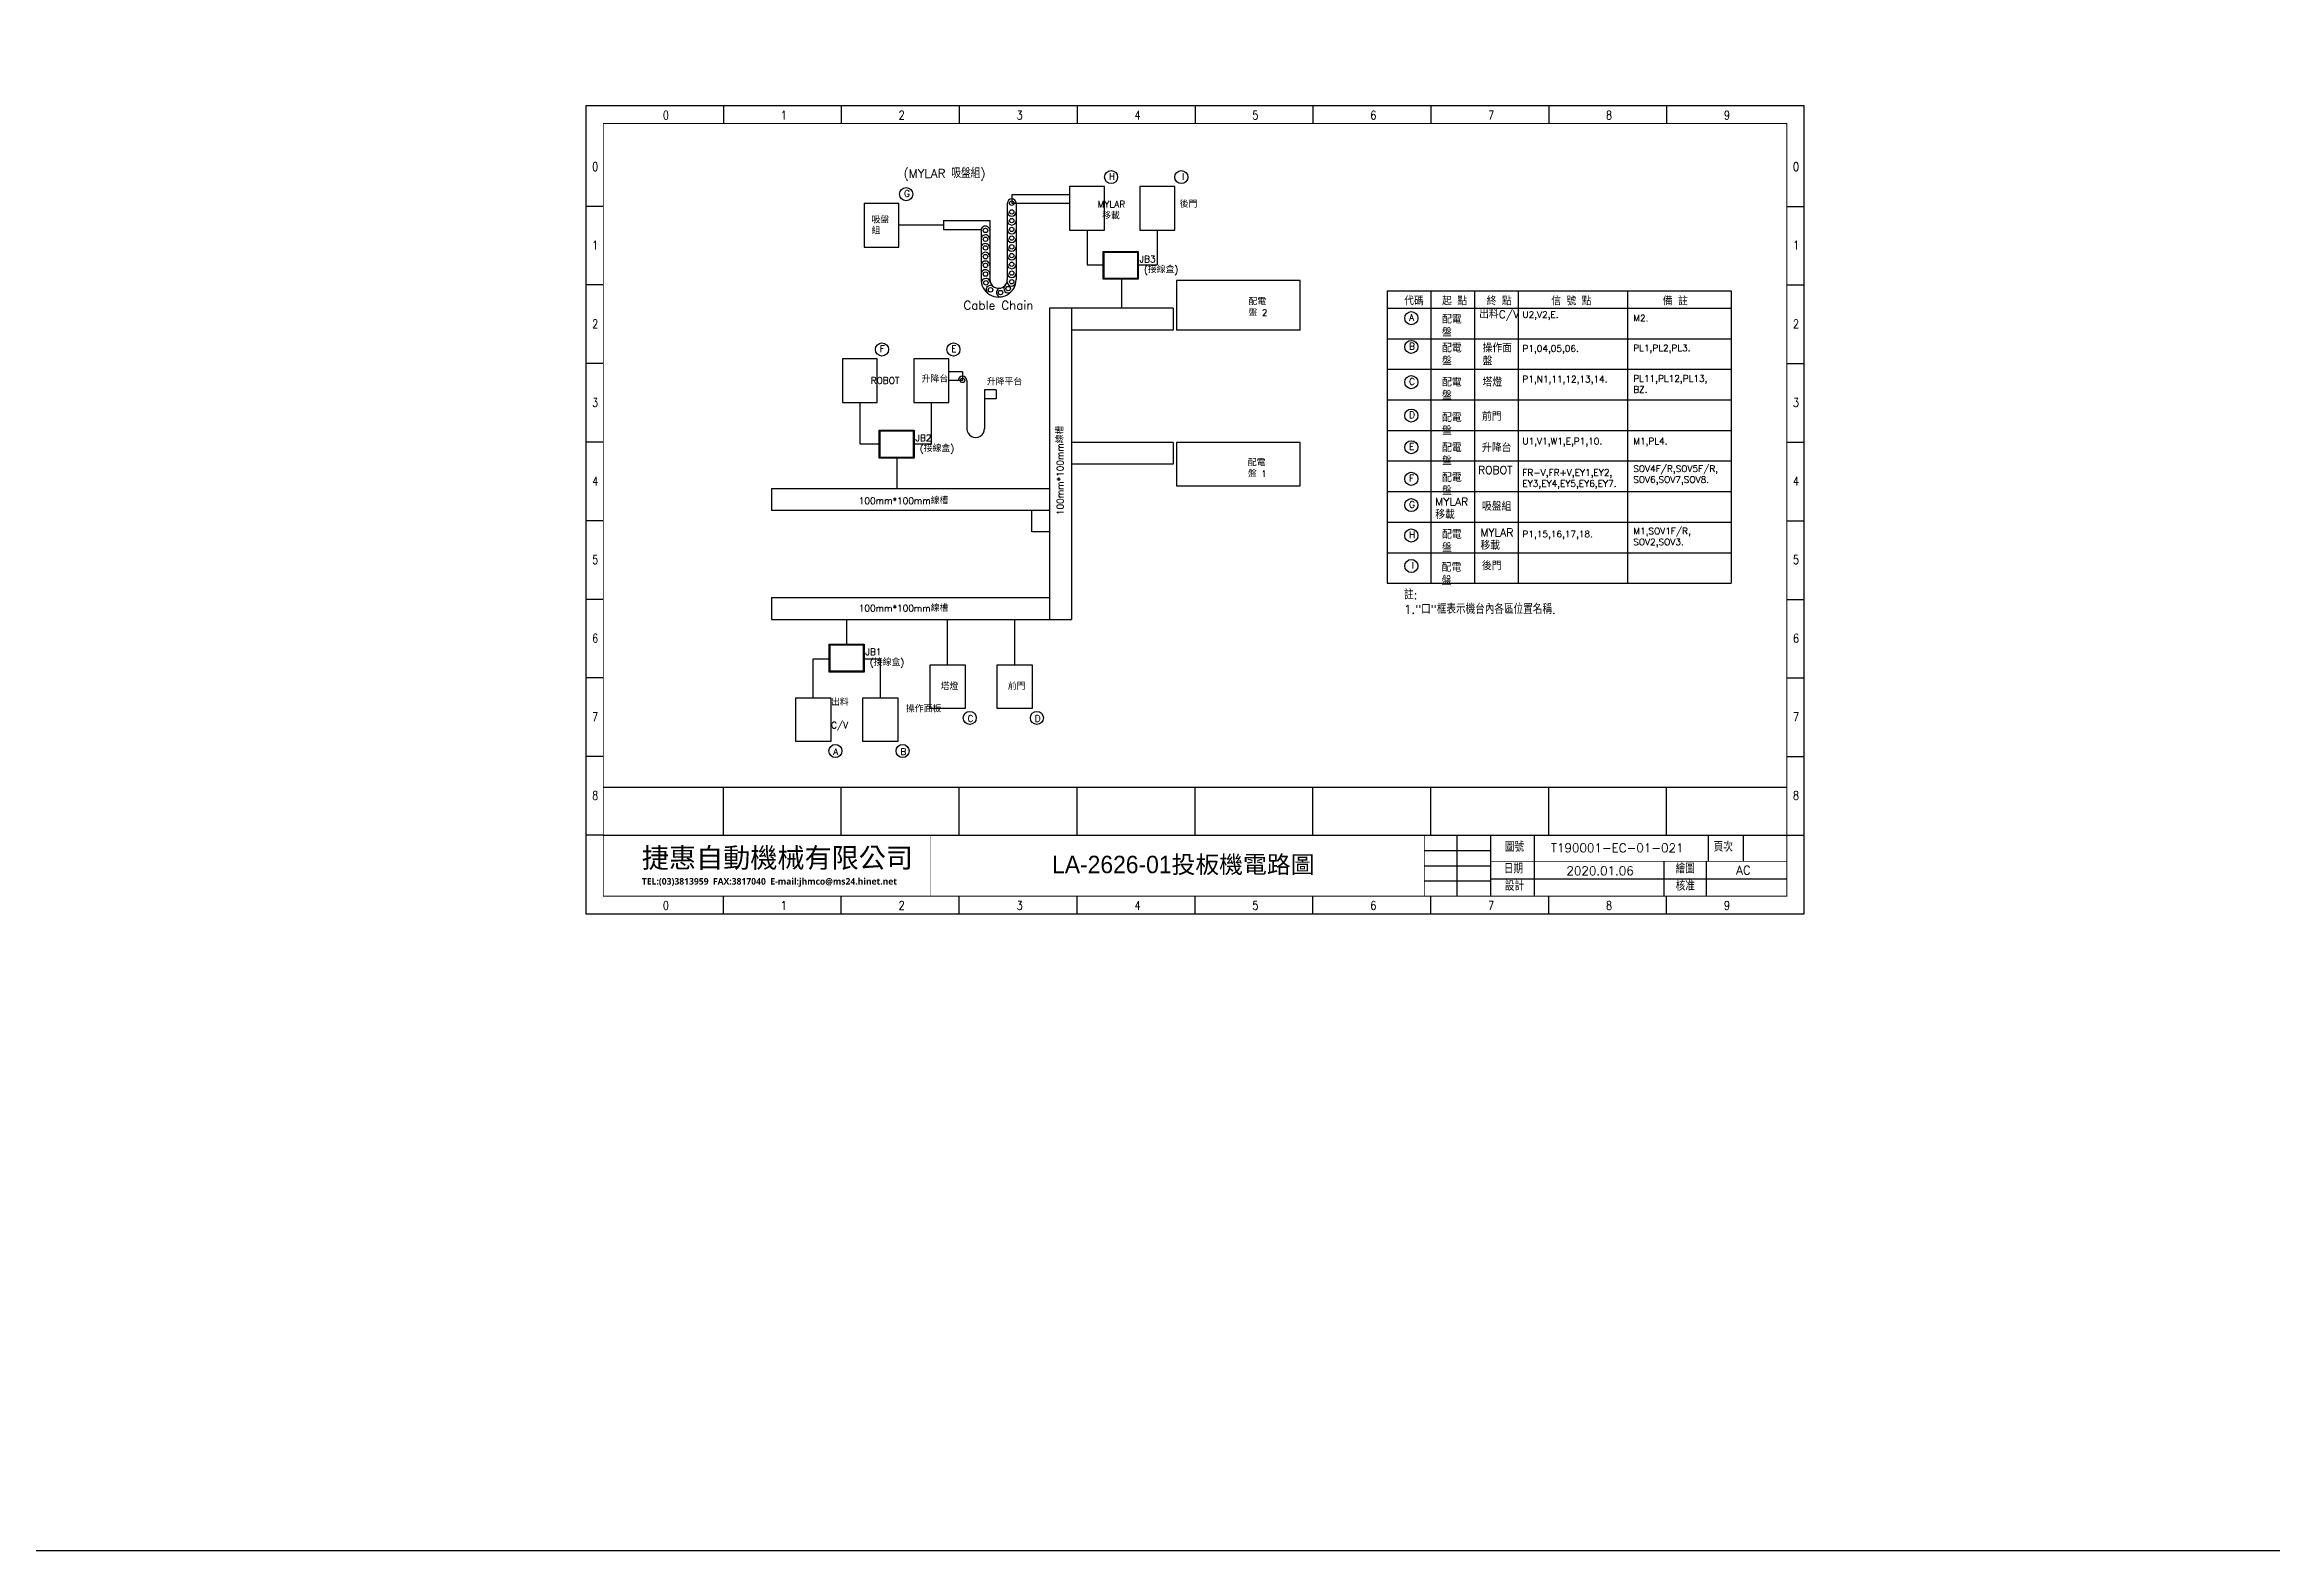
# Model space of a CAD drawing. Header units: millimetres. Extents: x -1721 to 4288, y -273 to 2028.
# Drawn here: x 2990 to 3500, y -149 to 196 of the extents above; entities that cross this region are included whole.
import ezdxf

# ---------------------------------------------------------------- set-up
doc = ezdxf.new("R2010")
doc.units = ezdxf.units.MM
doc.header["$LTSCALE"] = 5
doc.header["$MEASUREMENT"] = 0
doc.layers.get('0').update_dxf_attribs({"linetype": 'CONTINUOUS'})
doc.layers.add('圖框', color=7, linetype='CONTINUOUS')
doc.layers.add('文字', color=4, linetype='CONTINUOUS')
doc.styles.add('chinese', font='simplex.shx', dxfattribs={"height": 2, "bigfont": 'chineset.shx'})
doc.styles.add('sim', font='simplex.shx', dxfattribs={"width": 0.8, "bigfont": 'chineset.shx'})
doc.styles.add('新細明體', font='', dxfattribs={"height": 2})
doc.styles.add('線號', font='simplex.shx', dxfattribs={"height": 1.5, "bigfont": 'chineset.shx'})
doc.styles.get('新細明體').set_extended_font_data('新細明體')

msp = doc.modelspace()

# ---------------------------------------------------------------- linework, layer by layer
for p, q in [((3233.077, 163.698), (3225.077, 163.698)), ((3225.077, 163.698), (3225.077, 153.698)), ((3233.077, 153.698), (3233.077, 163.698)), ((3249.154, 163.698), (3241.154, 163.698)), ((3241.154, 163.698), (3241.154, 153.698)), ((3249.154, 153.698), (3249.154, 163.698)), ((3186.006, 159.789), (3178.006, 159.789)), ((3178.006, 159.789), (3178.006, 149.789)), ((3186.006, 149.789), (3186.006, 159.789)), ((3210.821, 159.896), (3210.821, 142.4)), ((3211.826, 161.896), (3225.077, 161.896)), ((3211.826, 161.896), (3211.826, 159.896)), ((3211.826, 159.896), (3225.077, 159.896)), ((3212.821, 159.896), (3212.821, 142.4)), ((3196.229, 154.831), (3186.006, 154.831)), ((3196.229, 155.897), (3206.823, 155.897)), ((3196.229, 155.897), (3196.229, 153.897)), ((3196.229, 153.897), (3204.855, 153.897)), ((3204.823, 153.683), (3204.823, 142.4)), ((3206.789, 153.897), (3206.823, 153.897)), ((3206.823, 155.897), (3206.823, 142.4)), ((3225.077, 153.698), (3233.077, 153.698)), ((3229.077, 153.698), (3229.077, 145.806)), ((3241.154, 153.698), (3249.154, 153.698)), ((3245.154, 153.698), (3245.154, 145.806)), ((3178.006, 149.789), (3186.006, 149.789)), ((3232.783, 142.46), (3232.783, 148.86)), ((3232.783, 148.86), (3240.783, 148.86)), ((3232.995, 142.624), (3232.995, 148.704)), ((3232.995, 148.704), (3240.595, 148.704)), ((3240.595, 148.704), (3240.595, 142.624)), ((3240.783, 148.86), (3240.783, 142.46)), ((3229.077, 145.806), (3232.783, 145.806)), ((3240.595, 145.806), (3245.154, 145.806)), ((3240.783, 142.46), (3232.783, 142.46)), ((3240.595, 142.624), (3232.995, 142.624)), ((3236.986, 142.624), (3236.986, 135.828)), ((3277.894, 142.157), (3249.548, 142.157)), ((3249.548, 142.157), (3249.548, 130.828)), ((3277.894, 130.828), (3277.894, 142.157)), ((3297.803, 139.849), (3297.803, 72.849)), ((3297.803, 139.849), (3376.581, 139.849)), ((3307.803, 139.849), (3307.803, 72.849)), ((3317.803, 139.849), (3317.803, 72.849)), ((3327.803, 139.849), (3327.803, 72.849)), ((3352.803, 139.849), (3352.803, 72.849)), ((3376.581, 139.849), (3376.581, 72.849)), ((3220.509, 135.828), (3220.509, 64.623)), ((3248.762, 135.828), (3220.509, 135.828)), ((3225.509, 135.828), (3225.509, 64.581)), ((3248.762, 135.828), (3248.762, 130.828)), ((3297.803, 135.849), (3376.581, 135.849)), ((3248.762, 130.828), (3225.509, 130.828)), ((3277.894, 130.828), (3249.548, 130.828)), ((3297.803, 128.849), (3376.581, 128.849)), ((3181.045, 124.215), (3173.045, 124.215)), ((3173.045, 124.215), (3173.045, 114.215)), ((3181.045, 114.215), (3181.045, 124.215)), ((3197.397, 124.215), (3189.397, 124.215)), ((3189.397, 124.215), (3189.397, 114.215)), ((3197.397, 114.215), (3197.397, 124.215)), ((3200.566, 121.289), (3197.397, 121.289)), ((3200.566, 119.289), (3197.397, 119.289)), ((3200.566, 121.289), (3200.566, 119.289)), ((3201.571, 119.289), (3201.571, 108.231)), ((3297.803, 121.849), (3376.581, 121.849)), ((3173.045, 114.215), (3181.045, 114.215)), ((3177.045, 114.215), (3177.045, 104.747)), ((3189.397, 114.215), (3197.397, 114.215)), ((3193.397, 114.215), (3193.397, 104.747)), ((3205.569, 117.111), (3205.569, 108.231)), ((3208.295, 117.111), (3205.569, 117.111)), ((3208.295, 115.111), (3205.569, 115.111)), ((3205.603, 115.111), (3205.569, 115.111)), ((3208.295, 117.111), (3208.295, 115.111)), ((3297.803, 114.849), (3376.581, 114.849)), ((3181.466, 101.498), (3181.466, 107.898)), ((3181.466, 107.898), (3189.466, 107.898)), ((3181.678, 101.663), (3181.678, 107.743)), ((3181.678, 107.743), (3189.278, 107.743)), ((3189.278, 107.743), (3189.278, 101.663)), ((3189.466, 107.898), (3189.466, 101.498)), ((3297.803, 107.849), (3376.581, 107.849)), ((3177.045, 104.747), (3181.466, 104.747)), ((3189.466, 104.747), (3193.397, 104.747)), ((3248.762, 105.123), (3225.509, 105.123)), ((3248.762, 105.123), (3248.762, 100.123)), ((3277.894, 105.123), (3249.548, 105.123)), ((3249.548, 105.123), (3249.548, 95.169)), ((3277.894, 95.169), (3277.894, 105.123)), ((3189.466, 101.498), (3181.466, 101.498)), ((3189.278, 101.663), (3181.678, 101.663)), ((3185.501, 101.498), (3185.501, 94.582)), ((3248.762, 100.123), (3225.509, 100.123)), ((3297.803, 100.849), (3376.581, 100.849)), ((3156.785, 94.582), (3220.509, 94.582)), ((3156.785, 94.582), (3156.785, 89.582)), ((3249.548, 95.169), (3277.894, 95.169)), ((3297.803, 93.849), (3376.581, 93.849)), ((3156.785, 89.582), (3220.509, 89.582)), ((3216.414, 84.635), (3216.414, 89.635)), ((3297.803, 86.849), (3376.581, 86.849)), ((3220.509, 84.635), (3216.414, 84.635)), ((3297.803, 79.849), (3376.581, 79.849)), ((3297.803, 72.849), (3376.581, 72.849)), ((3156.785, 69.581), (3220.509, 69.581)), ((3156.785, 69.581), (3156.785, 64.581)), ((3156.785, 64.581), (3225.509, 64.581)), ((3174.062, 58.916), (3174.062, 64.581)), ((3197.141, 54.19), (3197.141, 64.649)), ((3212.526, 54.19), (3212.526, 64.649)), ((3170.018, 52.516), (3170.018, 58.916)), ((3170.018, 58.916), (3178.018, 58.916)), ((3170.23, 52.681), (3170.23, 58.761)), ((3170.23, 58.761), (3177.83, 58.761)), ((3177.83, 58.761), (3177.83, 52.681)), ((3178.018, 58.916), (3178.018, 52.516)), ((3166.37, 46.614), (3166.37, 55.519)), ((3166.37, 55.519), (3170.018, 55.519)), ((3178.018, 52.516), (3170.018, 52.516)), ((3177.83, 52.681), (3170.23, 52.681)), ((3178.018, 55.519), (3181.756, 55.519)), ((3181.756, 46.614), (3181.756, 55.519)), ((3193.141, 54.19), (3201.141, 54.19)), ((3193.141, 44.19), (3193.141, 54.19)), ((3201.141, 54.19), (3201.141, 44.19)), ((3208.526, 54.19), (3216.526, 54.19)), ((3208.526, 44.19), (3208.526, 54.19)), ((3216.526, 54.19), (3216.526, 44.19)), ((3162.37, 46.614), (3170.37, 46.614)), ((3162.37, 36.614), (3162.37, 46.614)), ((3170.37, 46.614), (3170.37, 36.614)), ((3177.756, 46.614), (3185.756, 46.614)), ((3177.756, 36.614), (3177.756, 46.614)), ((3185.756, 46.614), (3185.756, 36.614)), ((3201.141, 44.19), (3193.141, 44.19)), ((3216.526, 44.19), (3208.526, 44.19)), ((3170.37, 36.614), (3162.37, 36.614)), ((3185.756, 36.614), (3177.756, 36.614))]:
    msp.add_line(p, q)
msp.add_lwpolyline([(4288.333, 1146.033), (2177.993, 1146.033), (2177.993, -148.663), (4288.333, -148.663)], close=True)
for centre, radius in [((3187.653, 161.968), 1.5), ((3234.587, 165.877), 1.5), ((3250.664, 165.877), 1.5), ((3211.826, 159.896), 0.5), ((3211.826, 157.896), 0.5), ((3205.822, 153.642), 0.5), ((3211.826, 155.896), 0.5), ((3211.826, 153.896), 0.5), ((3205.822, 151.642), 0.5), ((3205.822, 149.642), 0.5), ((3205.822, 147.642), 0.5), ((3211.826, 151.896), 0.5), ((3211.826, 149.896), 0.5), ((3211.826, 147.896), 0.5), ((3205.822, 145.642), 0.5), ((3205.822, 143.642), 0.5), ((3211.826, 145.896), 0.5), ((3211.826, 143.896), 0.5), ((3205.911, 141.65), 0.5), ((3206.968, 140.049), 0.5), ((3206.968, 140.049), 0.5), ((3206.968, 140.049), 0.5), ((3209.267, 139.43), 0.5), ((3211.017, 140.347), 0.5), ((3211.826, 141.896), 0.5), ((3303.336, 133.556), 1.5), ((3182.119, 126.394), 1.5), ((3198.471, 126.394), 1.5), ((3303.336, 126.971), 1.5), ((3200.566, 119.289), 0.5), ((3303.336, 118.906), 1.5), ((3303.336, 111.25), 1.5), ((3303.336, 103.996), 1.5), ((3303.336, 96.766), 1.5), ((3303.336, 90.754), 1.5), ((3303.336, 83.792), 1.5), ((3303.336, 76.805), 1.5), ((3202.214, 42.011), 1.5), ((3217.599, 42.011), 1.5), ((3171.444, 34.435), 1.5), ((3186.829, 34.435), 1.5)]:
    msp.add_circle(centre, radius)
for centre, radius, start, end in [((3211.826, 159.896), 1, 0, 180), ((3205.822, 153.642), 1, 359.02065, 182.34234), ((3211.826, 157.896), 1, 180, 0), ((3211.826, 155.896), 1, 180, 0), ((3211.826, 153.896), 1, 180, 0), ((3205.822, 151.642), 1, 359.02065, 182.34234), ((3205.822, 149.642), 1, 359.02065, 182.34234), ((3205.822, 147.642), 1, 359.02065, 182.34234), ((3211.826, 151.896), 1, 180, 0), ((3211.826, 149.896), 1, 180, 0), ((3211.826, 147.896), 1, 180, 0), ((3205.822, 145.642), 1, 359.02065, 182.34234), ((3205.822, 143.642), 1, 359.02065, 182.34234), ((3211.826, 145.896), 1, 180, 0), ((3211.826, 143.896), 1, 180, 0), ((3208.821, 142.4), 4, 178.26993, 0), ((3205.911, 141.65), 1, 2.77117, 182.77117), ((3206.968, 140.049), 1, 57.10169, 231.13134), ((3206.968, 140.049), 1, 57.10169, 231.13134), ((3206.968, 140.049), 1, 57.10169, 231.13134), ((3208.821, 142.4), 2, 177.55322, 0), ((3209.29, 139.447), 1, 101.33185, 281.33185), ((3211.017, 140.347), 1, 133.03156, 309.69971), ((3211.775, 141.896), 1, 180, 0), ((3200.566, 119.289), 1, 0, 180), ((3203.571, 108.231), 2, 180, 2.44678)]:
    msp.add_arc(centre, radius, start, end)
at = {"layer": '圖框'}
for p, q in [((3114.306, 182.163), (3114.306, -2.837)), ((3393.306, 182.163), (3114.306, 182.163)), ((3145.806, 182.163), (3145.806, 178.163)), ((3172.806, 182.163), (3172.806, 178.163)), ((3199.806, 182.163), (3199.806, 178.163)), ((3226.806, 182.163), (3226.806, 178.163)), ((3253.806, 182.163), (3253.806, 178.163)), ((3280.806, 182.163), (3280.806, 178.163)), ((3307.806, 182.163), (3307.806, 178.163)), ((3334.806, 182.163), (3334.806, 178.163)), ((3361.806, 182.163), (3361.806, 178.163)), ((3393.306, -2.837), (3393.306, 182.163)), ((3118.306, 159.163), (3114.306, 159.163)), ((3389.306, 159.163), (3393.306, 159.163)), ((3118.306, 141.163), (3114.306, 141.163)), ((3389.306, 141.163), (3393.306, 141.163)), ((3118.306, 123.163), (3114.306, 123.163)), ((3389.306, 123.163), (3393.306, 123.163)), ((3118.306, 105.163), (3114.306, 105.163)), ((3389.306, 105.163), (3393.306, 105.163)), ((3118.306, 87.163), (3114.306, 87.163)), ((3389.306, 87.163), (3393.306, 87.163)), ((3118.306, 69.163), (3114.306, 69.163)), ((3389.306, 69.163), (3393.306, 69.163)), ((3118.306, 51.163), (3114.306, 51.163)), ((3389.306, 51.163), (3393.306, 51.163)), ((3118.306, 33.163), (3114.306, 33.163)), ((3389.306, 33.163), (3393.306, 33.163)), ((3118.306, 26.126), (3389.306, 26.126)), ((3145.806, 15.126), (3145.806, 26.126)), ((3172.806, 15.126), (3172.806, 26.126)), ((3199.806, 15.163), (3199.806, 26.163)), ((3226.806, 15.126), (3226.806, 26.126)), ((3253.806, 15.126), (3253.806, 26.126)), ((3280.806, 15.126), (3280.806, 26.126)), ((3307.806, 15.126), (3307.806, 26.126)), ((3334.806, 15.126), (3334.806, 26.126)), ((3361.806, 15.126), (3361.806, 26.126)), ((3118.306, 15.163), (3114.306, 15.163)), ((3118.306, 15.163), (3389.306, 15.163)), ((3306.306, 11.663), (3321.445, 11.663)), ((3313.75, 15.163), (3313.75, 1.163)), ((3321.445, 15.163), (3321.445, 1.163)), ((3331.463, 15.163), (3331.463, 1.163)), ((3371.306, 15.163), (3371.306, 9.168)), ((3379.306, 15.163), (3379.306, 9.168)), ((3389.306, 15.163), (3393.306, 15.163)), ((3306.306, 8.163), (3321.445, 8.163)), ((3321.445, 5.168), (3389.306, 5.168)), ((3145.806, -2.837), (3145.806, 1.163)), ((3172.806, -2.837), (3172.806, 1.163)), ((3199.806, -2.837), (3199.806, 1.163)), ((3226.806, -2.837), (3226.806, 1.163)), ((3253.806, -2.837), (3253.806, 1.163)), ((3280.806, -2.837), (3280.806, 1.163)), ((3306.306, 4.663), (3321.445, 4.663)), ((3307.806, -2.837), (3307.806, 1.163)), ((3334.806, -2.837), (3334.806, 1.163)), ((3361.806, -2.837), (3361.806, 1.163)), ((3114.306, -2.837), (3393.306, -2.837))]:
    msp.add_line(p, q, dxfattribs=at)
at = {"layer": '圖框', "const_width": 0.2}
for points in [[(3118.306, 1.163), (3389.306, 1.163), (3389.306, 178.163), (3118.306, 178.163)], [(3118.306, 178.163), (3389.306, 178.163), (3389.306, 1.163), (3118.306, 1.163)]]:
    msp.add_lwpolyline(points, close=True, dxfattribs=at)
at = {"layer": '圖框'}
for points, const_width in [([(3118.306, 15.163), (3389.306, 15.163)], 0.2), ([(3193.306, 15.163), (3193.306, 1.163)], 0.15), ([(3306.306, 15.163), (3306.306, 1.163)], 0.15), ([(3321.445, 9.168), (3389.306, 9.168)], 0.15)]:
    msp.add_lwpolyline(points, dxfattribs=dict(at, const_width=const_width))
for points in [[(3361.156, 9.168), (3361.156, 1.163)], [(3370.889, 9.168), (3370.889, 1.163)]]:
    msp.add_lwpolyline(points, dxfattribs=at)

# ---------------------------------------------------------------- texts
at = {"style": '線號'}
for s, width, gutter_width, heights, insert, char_height, attachment_point in [('(MYLAR 吸盤組)', 30.96701, 7.5, [0], (3187.054, 167.699), 2, 1), ('H', 5.67845, 7.5, [0], (3234.088, 166.778), 1.5, 1), ('I', 5.67845, 7.5, [0], (3250.818, 166.778), 1.5, 1), ('G', 5.67845, 7.5, [0], (3187.153, 162.87), 1.5, 1), ('吸盤組', 5.67845, 7.5, [0], (3179.72, 156.792), 1.5, 1), ('代碼', 5.55032, 7.5, [0], (3301.678, 138.336), 1.8, 1), ('起 點', 5.67845, 7.5, [0], (3310.376, 138.336), 1.8, 1), ('終 點', 5.67845, 7.5, [0], (3320.593, 138.336), 1.8, 1), ('信 號 點', 9.66836, 7.5, [0], (3335.381, 138.336), 1.8, 1), ('備 註', 5.67845, 7.5, [0], (3360.921, 138.336), 1.8, 1), ('Cable Chain', 30.96701, 7.5, [0], (3200.779, 137.507), 2, 1), ('A', 5.67845, 7.5, [0], (3302.836, 134.457), 1.5, 1), ('配電盤', 5.67845, 7.5, [0], (3310.376, 134.142), 1.8, 1), ('出料C/V ', 9.53944, 7.5, [0], (3318.857, 135.349), 1.8, 1), ('U2,V2,E.', 22.08114, 7.5, [0], (3328.784, 135.116), 1.5, 1), ('M2.', 19.63347, 7.5, [0], (3354.157, 134.336), 1.5, 1), ('B', 5.67845, 7.5, [0], (3302.836, 127.873), 1.5, 1), ('配電盤', 5.67845, 7.5, [0], (3310.376, 127.558), 1.8, 1), ('操作面盤', 6.76372, 7.5, [0], (3319.645, 127.558), 1.8, 1), ('F', 5.67845, 7.5, [0], (3181.619, 127.296), 1.5, 1), ('E', 5.67845, 7.5, [0], (3197.972, 127.296), 1.5, 1), ('P1,04,05,06.', 23.26145, 7.5, [0], (3328.784, 127.359), 1.5, 1), ('PL1,PL2,PL3.', 23.26145, 7.5, [0], (3354.157, 127.475), 1.5, 1), ('升降台', 8.09754, 7.5, [0], (3191.186, 120.348), 1.5, 1), ('升降平台', 8.09754, 7.5, [0], (3206.121, 119.724), 1.5, 1), ('C', 5.67845, 7.5, [0], (3302.836, 119.807), 1.5, 1), ('配電盤', 5.67845, 7.5, [0], (3310.376, 119.733), 1.8, 1), ('塔燈', 5.59152, 7.5, [0], (3319.645, 119.733), 1.8, 1), ('P1,N1,11,12,13,14.', 23.26145, 7.5, [0], (3328.784, 120.359), 1.5, 1), ('PL11,PL12,PL13,\\PBZ.', 23.26145, 7.5, [0], (3354.157, 120.475), 1.5, 1), ('D', 5.67845, 7.5, [0], (3302.836, 112.152), 1.5, 1), ('配電盤', 5.67845, 7.5, [0], (3310.376, 111.621), 1.8, 1), ('前門', 6.76391, 7.5, [0], (3319.508, 111.875), 1.8, 1), ('E', 5.67845, 7.5, [0], (3302.836, 104.898), 1.5, 1), ('配電盤', 5.67845, 7.5, [0], (3310.376, 104.704), 1.8, 1), ('升降台', 6.76391, 7.5, [0], (3319.508, 104.704), 1.8, 1), ('U1,V1,W1,E,P1,10.', 23.26145, 7.5, [0], (3328.784, 106.121), 1.5, 1), ('M1,PL4.', 19.63347, 7.5, [0], (3354.157, 106.153), 1.5, 1), ('F', 5.67845, 7.5, [0], (3302.836, 97.668), 1.5, 1), ('配電盤', 5.67845, 7.5, [0], (3310.376, 97.868), 1.8, 1), ('ROBOT', 5.67845, 7.5, [0], (3318.626, 99.667), 1.8, 1), ('FR-V,FR+V,EY1,EY2,\\PEY3,EY4,EY5,EY6,EY7.', 22.7617, 7.5, [0], (3328.784, 98.94), 1.5, 1), ('SOV4F/R,SOV5F/R,\\PSOV6,SOV7,SOV8.', 19.63347, 7.5, [0], (3354.157, 99.836), 1.5, 1), ('100mm*100mm線槽', 24.29492, 7.5, [0], (3176.82, 92.497), 1.5, 1), ('MYLAR移載', 7.69301, 7.5, [0], (3308.81, 92.42), 1.8, 1), ('G', 5.67845, 7.5, [0], (3302.836, 91.656), 1.5, 1), ('吸盤組', 6.76391, 7.5, [0], (3319.508, 91.283), 1.8, 1), ('H', 5.67845, 7.5, [0], (3302.836, 84.693), 1.5, 1), ('配電盤', 5.67845, 7.5, [0], (3310.376, 84.864), 1.8, 1), ('MYLAR移載', 7.69301, 7.5, [0], (3319.145, 85.363), 1.8, 1), ('P1,15,16,17,18.', 23.26145, 7.5, [0], (3328.784, 84.871), 1.5, 1), ('M1,SOV1F/R,\\PSOV2,SOV3.', 23.26145, 7.5, [0], (3354.157, 85.555), 1.5, 1), ('I', 5.67845, 7.5, [0], (3303.416, 77.706), 1.5, 1), ('配電盤', 5.67845, 7.5, [0], (3310.276, 77.316), 1.8, 1), ('後門', 6.76391, 7.5, [0], (3319.508, 77.671), 1.8, 1), ('\\P註:\\P1."口"框表示機台內各區位置名稱.', 53.11067, 7.5, [0], (3301.651, 74.529), 2, 1), ('100mm*100mm線槽', 24.29492, 7.5, [0], (3176.82, 67.893), 1.5, 1), ('塔燈', 5.8069, 0, [1.162], (3195.553, 48.436), 1.5, 7), ('前門', 5.8069, 0, [1.162], (3210.938, 48.436), 1.5, 7), ('C', 5.67845, 7.5, [0], (3201.715, 41.109), 1.5, 7), ('D', 5.67845, 7.5, [0.855], (3217.1, 41.109), 1.5, 7), ('A', 5.67845, 7.5, [0], (3170.945, 33.533), 1.5, 7), ('B', 5.67845, 7.5, [0], (3186.33, 33.533), 1.5, 7)]:
    msp.add_mtext_dynamic_manual_height_columns(s, width=width, gutter_width=gutter_width, heights=heights, dxfattribs=dict(at, insert=insert, char_height=char_height, attachment_point=attachment_point))
note = msp.add_mtext_dynamic_manual_height_columns('^IMYLAR \\P', width=5.8069, gutter_width=0, heights=[1.329, 0], dxfattribs=dict(insert=(3225.694, 160.404), char_height=1.5, attachment_point=1, style='線號'))
note = msp.add_mtext_dynamic_manual_height_columns('^I後門 \\P', width=5.8069, gutter_width=0, heights=[1.329, 0], dxfattribs=dict(insert=(3243.463, 160.404), char_height=1.5, attachment_point=1, style='線號'))
note = msp.add_mtext_dynamic_manual_height_columns('^I移載 \\P', width=5.8069, gutter_width=0, heights=[1.329, 0], dxfattribs=dict(insert=(3225.694, 157.747), char_height=1.5, attachment_point=1, style='線號'))
note = msp.add_mtext_dynamic_manual_height_columns('JB3\\P', width=5.8069, gutter_width=0, heights=[0.819, 0], dxfattribs=dict(insert=(3235.286, 146.338), char_height=1.5, attachment_point=7, style='線號'))
note = msp.add_mtext_dynamic_manual_height_columns('(接線盒)\\P', width=8.10199, gutter_width=0, heights=[1.49, 0], dxfattribs=dict(insert=(3234.003, 143.428), char_height=1.5, attachment_point=7, style='線號'))
note = msp.add_mtext_dynamic_manual_height_columns('配電盤 ', width=5.8069, gutter_width=0, heights=[1.499, 0], dxfattribs=dict(insert=(3260.242, 138.063), char_height=1.5, attachment_point=1, style='線號'))
for column, words in zip(note.columns.linked_columns, ['2\\P \\P']):
    column.text = words
note = msp.add_mtext_dynamic_manual_height_columns('^IROBOT \\P', width=5.8069, gutter_width=0, heights=[1.499, 0], dxfattribs=dict(insert=(3173.74, 120.037), char_height=1.5, attachment_point=1, style='線號'))
at = {"insert": (3222.151, 88.458), "char_height": 1.5, "attachment_point": 1, "rotation": 90, "style": '線號'}
msp.add_mtext_dynamic_manual_height_columns('100mm*100mm線槽', width=24.29492, gutter_width=7.5, heights=[0], dxfattribs=at)
note = msp.add_mtext_dynamic_manual_height_columns('JB2\\P', width=5.8069, gutter_width=0, heights=[0.606, 0], dxfattribs=dict(insert=(3183.969, 105.376), char_height=1.5, attachment_point=7, style='線號'))
note = msp.add_mtext_dynamic_manual_height_columns('(接線盒)\\P', width=8.10199, gutter_width=0, heights=[1.49, 0], dxfattribs=dict(insert=(3182.687, 102.466), char_height=1.5, attachment_point=7, style='線號'))
note = msp.add_mtext_dynamic_manual_height_columns('配電盤 ', width=5.8069, gutter_width=0, heights=[1.499, 0], dxfattribs=dict(insert=(3260.101, 101.191), char_height=1.5, attachment_point=1, style='線號'))
for column, words in zip(note.columns.linked_columns, ['1\\P \\P']):
    column.text = words
note = msp.add_mtext_dynamic_manual_height_columns('JB1\\P', width=5.8069, gutter_width=0, heights=[0.819, 0], dxfattribs=dict(insert=(3172.521, 56.394), char_height=1.5, attachment_point=7, style='線號'))
note = msp.add_mtext_dynamic_manual_height_columns('(接線盒)\\P', width=8.10199, gutter_width=0, heights=[1.49, 0], dxfattribs=dict(insert=(3171.239, 53.485), char_height=1.5, attachment_point=7, style='線號'))
note = msp.add_mtext_dynamic_manual_height_columns('出料\\P', width=5.8069, gutter_width=0, heights=[1.162, 0], dxfattribs=dict(insert=(3164.648, 42.301), char_height=1.5, attachment_point=7, style='線號'))
for column, words in zip(note.columns.linked_columns, ['\\P']):
    column.text = words
note = msp.add_mtext_dynamic_manual_height_columns('C/V \\P', width=5.8069, gutter_width=0, heights=[0.658, 0], dxfattribs=dict(insert=(3164.648, 39.113), char_height=1.5, attachment_point=7, style='線號'))
note = msp.add_mtext_dynamic_manual_height_columns('操作面板\\P', width=8.73827, gutter_width=0, heights=[1.162, 0], dxfattribs=dict(insert=(3178.863, 40.792), char_height=1.5, attachment_point=7, style='線號'))
for column, words in zip(note.columns.linked_columns, ['\\P']):
    column.text = words
at = {"attachment_point": 1, "style": '線號'}
for s, insert, char_height, width in [('{\\fMicrosoft JhengHei|b1|i0|c136|p34;\\H1.75x;\\C4;捷惠自動機械有限公司}', (3127.134, 12.256), 2.6, 60.81748), ('{\\fMicrosoft JhengHei|b1|i0|c136|p34;\\H1.5x;\\C4;TEL:(03)3813959  FAX:3817040  E-mail:jhmco@ms24.hinet.net}', (3127.134, 5.329), 1, 73.55296)]:
    msp.add_mtext(s, dxfattribs=dict(at, insert=insert, char_height=char_height, width=width))
at = {"layer": '圖框', "style": 'sim', "width": 0.8}
for s, p in [('0', (3131.942, 179.06)), ('1', (3158.942, 179.06)), ('2', (3185.942, 179.06)), ('3', (3212.942, 179.06)), ('4', (3239.942, 179.06)), ('5', (3266.942, 179.06)), ('6', (3293.942, 179.06)), ('7', (3320.942, 179.06)), ('8', (3347.942, 179.06)), ('9', (3374.942, 179.06)), ('0', (3115.755, 167.249)), ('0', (3390.755, 167.249)), ('1', (3115.755, 149.249)), ('1', (3390.755, 149.249)), ('2', (3115.755, 131.249)), ('2', (3390.755, 131.249)), ('3', (3115.755, 113.249)), ('3', (3390.755, 113.249)), ('4', (3115.755, 95.249)), ('4', (3390.755, 95.249)), ('5', (3115.755, 77.249)), ('5', (3390.755, 77.249)), ('6', (3115.755, 59.249)), ('6', (3390.755, 59.249)), ('7', (3115.755, 41.249)), ('7', (3390.755, 41.249)), ('8', (3115.755, 23.249)), ('8', (3390.755, 23.249)), ('0', (3131.942, -1.94)), ('1', (3158.942, -1.94)), ('2', (3185.942, -1.94)), ('3', (3212.942, -1.94)), ('4', (3239.942, -1.94)), ('5', (3266.942, -1.94)), ('6', (3293.942, -1.94)), ('7', (3320.942, -1.94)), ('8', (3347.942, -1.94)), ('9', (3374.942, -1.94))]:
    msp.add_text(s, height=2, dxfattribs=at).set_placement(p)
at = {"layer": '圖框', "style": 'chinese'}
for s, p in [('圖號', (3324.75, 11.405)), ('頁次^J', (3372.577, 11.405)), ('日期', (3324.516, 6.416)), ('繪圖', (3363.872, 6.416)), ('設計', (3324.75, 2.452)), ('核准', (3363.872, 2.452))]:
    msp.add_text(s, height=2, dxfattribs=at).set_placement(p)
at = {"layer": '文字'}
for s, height, style, p in [('LA-2626-01投板機電路圖', 4, '新細明體', (3221.079, 6.442)), ('T190001-EC-01-021', 2, 'chinese', (3335.321, 11.229)), ('2020.01.06', 2, 'chinese', (3338.855, 6.008)), ('AC', 2, 'chinese', (3377.727, 6.13))]:
    msp.add_text(s, height=height, dxfattribs=dict(at, style=style)).set_placement(p)

doc.saveas('drawing.dxf')
